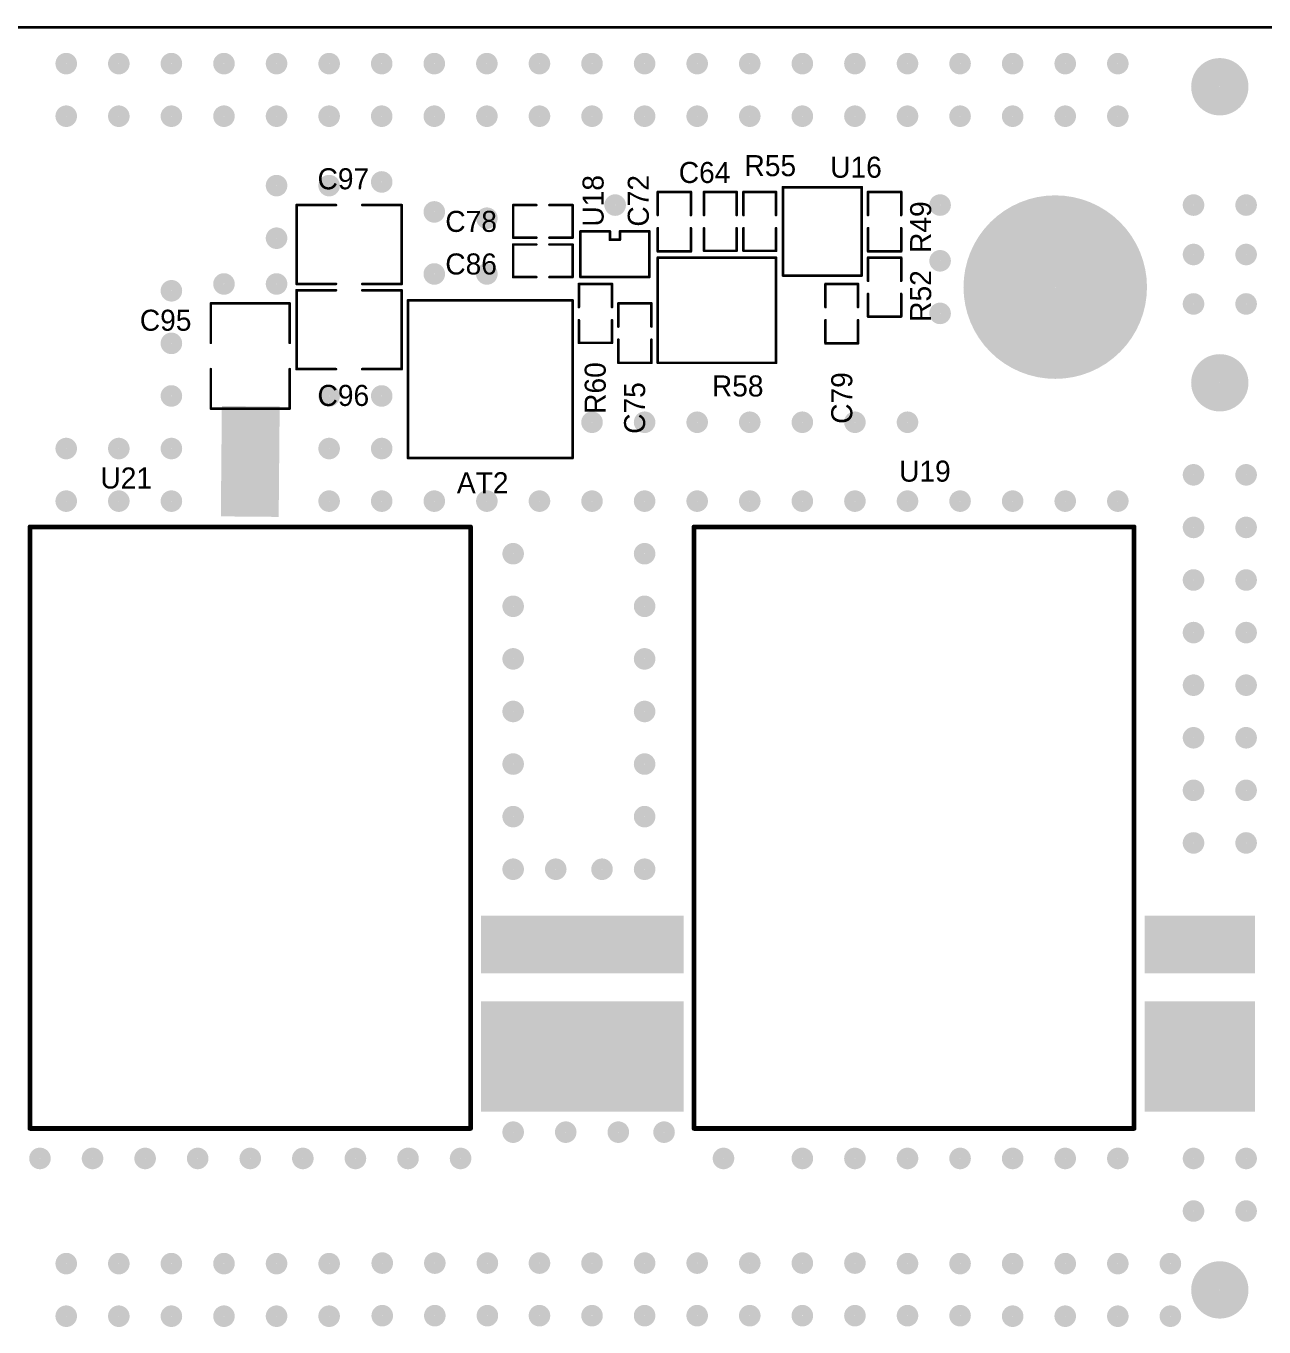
# Model space of a CAD drawing. Extents: x 3.3 to 12.8, y -4.6 to 5.5.
# Drawn here: x 5.049 to 7.403, y 3.042 to 5.516 of the extents above; entities that cross this region are included whole.
import ezdxf

# ---------------------------------------------------------------- set-up
doc = ezdxf.new("R2010")
doc.units = 0
doc.header["$MEASUREMENT"] = 0
doc.layers.add('1', color=5, linetype='CONTINUOUS')
doc.layers.add('5', color=7, linetype='CONTINUOUS')

msp = doc.modelspace()

# ---------------------------------------------------------------- linework, layer by layer
at = {"layer": '1', "const_width": 0.003}
for points in [[(6.249, 5.156), (6.249, 5.2, -1), (6.251, 5.2), (6.251, 5.156, -1), (6.249, 5.156)], [(6.25, 5.201), (6.313, 5.201, -1), (6.313, 5.199), (6.25, 5.199, -1), (6.25, 5.201)], [(6.312, 5.156), (6.312, 5.2, -1), (6.314, 5.2), (6.314, 5.156, -1), (6.312, 5.156)], [(6.339, 5.2), (6.339, 5.156, -1), (6.337, 5.156), (6.337, 5.2, -1), (6.339, 5.2)], [(6.338, 5.201), (6.4, 5.201, -1), (6.4, 5.199), (6.338, 5.199, -1), (6.338, 5.201)], [(6.401, 5.2), (6.401, 5.156, -1), (6.399, 5.156), (6.399, 5.2, -1), (6.401, 5.2)], [(6.414, 5.2), (6.414, 5.156, -1), (6.412, 5.156), (6.412, 5.2, -1), (6.414, 5.2)], [(6.413, 5.201), (6.475, 5.201, -1), (6.475, 5.199), (6.413, 5.199, -1), (6.413, 5.201)], [(6.476, 5.2), (6.476, 5.156, -1), (6.474, 5.156), (6.474, 5.2, -1), (6.476, 5.2)], [(6.488, 5.21), (6.638, 5.21, -1), (6.638, 5.208), (6.488, 5.208, -1), (6.488, 5.21)], [(6.489, 5.209), (6.489, 5.041, -1), (6.487, 5.041), (6.487, 5.209, -1), (6.489, 5.209)], [(6.639, 5.209), (6.639, 5.041, -1), (6.637, 5.041), (6.637, 5.209, -1), (6.639, 5.209)], [(6.649, 5.156), (6.649, 5.2, -1), (6.651, 5.2), (6.651, 5.156, -1), (6.649, 5.156)], [(6.65, 5.201), (6.713, 5.201, -1), (6.713, 5.199), (6.65, 5.199, -1), (6.65, 5.201)], [(6.712, 5.156), (6.712, 5.2, -1), (6.714, 5.2), (6.714, 5.156, -1), (6.712, 5.156)], [(5.564, 5.175), (5.564, 5.025, -1), (5.562, 5.025), (5.562, 5.175, -1), (5.564, 5.175)], [(5.638, 5.174), (5.563, 5.174, -1), (5.563, 5.176), (5.638, 5.176, -1), (5.638, 5.174)], [(5.688, 5.176), (5.763, 5.176, -1), (5.763, 5.174), (5.688, 5.174, -1), (5.688, 5.176)], [(5.764, 5.175), (5.764, 5.025, -1), (5.762, 5.025), (5.762, 5.175, -1), (5.764, 5.175)], [(5.975, 5.176), (6.019, 5.176, -1), (6.019, 5.174), (5.975, 5.174, -1), (5.975, 5.176)], [(5.974, 5.113), (5.974, 5.175, -1), (5.976, 5.175), (5.976, 5.113, -1), (5.974, 5.113)], [(6.044, 5.176), (6.088, 5.176, -1), (6.088, 5.174), (6.044, 5.174, -1), (6.044, 5.176)], [(6.089, 5.175), (6.089, 5.113, -1), (6.087, 5.113), (6.087, 5.175, -1), (6.089, 5.175)], [(6.102, 5.038), (6.102, 5.125, -1), (6.104, 5.125), (6.104, 5.038, -1), (6.102, 5.038)], [(6.103, 5.126), (6.159, 5.126, -1), (6.159, 5.124), (6.103, 5.124, -1), (6.103, 5.126)], [(6.16, 5.125), (6.16, 5.109, -1), (6.158, 5.109), (6.158, 5.125, -1), (6.16, 5.125)], [(6.234, 5.124), (6.178, 5.124, -1), (6.178, 5.126), (6.234, 5.126, -1), (6.234, 5.124)], [(6.179, 5.125), (6.179, 5.109, -1), (6.177, 5.109), (6.177, 5.125, -1), (6.179, 5.125)], [(6.233, 5.038), (6.233, 5.125, -1), (6.235, 5.125), (6.235, 5.038, -1), (6.233, 5.038)], [(6.249, 5.087), (6.249, 5.131, -1), (6.251, 5.131), (6.251, 5.087, -1), (6.249, 5.087)], [(6.312, 5.087), (6.312, 5.131, -1), (6.314, 5.131), (6.314, 5.087, -1), (6.312, 5.087)], [(6.339, 5.131), (6.339, 5.088, -1), (6.337, 5.088), (6.337, 5.131, -1), (6.339, 5.131)], [(6.401, 5.131), (6.401, 5.088, -1), (6.399, 5.088), (6.399, 5.131, -1), (6.401, 5.131)], [(6.414, 5.131), (6.414, 5.088, -1), (6.412, 5.088), (6.412, 5.131, -1), (6.414, 5.131)], [(6.476, 5.131), (6.476, 5.088, -1), (6.474, 5.088), (6.474, 5.131, -1), (6.476, 5.131)], [(6.649, 5.087), (6.649, 5.131, -1), (6.651, 5.131), (6.651, 5.087, -1), (6.649, 5.087)], [(6.712, 5.087), (6.712, 5.131, -1), (6.714, 5.131), (6.714, 5.087, -1), (6.712, 5.087)], [(5.975, 5.114), (6.019, 5.114, -1), (6.019, 5.112), (5.975, 5.112, -1), (5.975, 5.114)], [(5.975, 5.101), (6.019, 5.101, -1), (6.019, 5.099), (5.975, 5.099, -1), (5.975, 5.101)], [(5.974, 5.038), (5.974, 5.1, -1), (5.976, 5.1), (5.976, 5.038, -1), (5.974, 5.038)], [(6.044, 5.114), (6.088, 5.114, -1), (6.088, 5.112), (6.044, 5.112, -1), (6.044, 5.114)], [(6.044, 5.101), (6.088, 5.101, -1), (6.088, 5.099), (6.044, 5.099, -1), (6.044, 5.101)], [(6.089, 5.1), (6.089, 5.038, -1), (6.087, 5.038), (6.087, 5.1, -1), (6.089, 5.1)], [(6.159, 5.11), (6.178, 5.11, -1), (6.178, 5.108), (6.159, 5.108, -1), (6.159, 5.11)], [(6.313, 5.086), (6.25, 5.086, -1), (6.25, 5.088), (6.313, 5.088, -1), (6.313, 5.086)], [(6.475, 5.074), (6.25, 5.074, -1), (6.25, 5.076), (6.475, 5.076, -1), (6.475, 5.074)], [(6.249, 4.875), (6.249, 5.075, -1), (6.251, 5.075), (6.251, 4.875, -1), (6.249, 4.875)], [(6.4, 5.087), (6.338, 5.087, -1), (6.338, 5.089), (6.4, 5.089, -1), (6.4, 5.087)], [(6.475, 5.087), (6.413, 5.087, -1), (6.413, 5.089), (6.475, 5.089, -1), (6.475, 5.087)], [(6.474, 4.875), (6.474, 5.075, -1), (6.476, 5.075), (6.476, 4.875, -1), (6.474, 4.875)], [(6.713, 5.086), (6.65, 5.086, -1), (6.65, 5.088), (6.713, 5.088, -1), (6.713, 5.086)], [(6.651, 5.075), (6.651, 5.031, -1), (6.649, 5.031), (6.649, 5.075, -1), (6.651, 5.075)], [(6.65, 5.076), (6.713, 5.076, -1), (6.713, 5.074), (6.65, 5.074, -1), (6.65, 5.076)], [(6.714, 5.075), (6.714, 5.031, -1), (6.712, 5.031), (6.712, 5.075, -1), (6.714, 5.075)], [(5.638, 5.024), (5.563, 5.024, -1), (5.563, 5.026), (5.638, 5.026, -1), (5.638, 5.024)], [(5.688, 5.026), (5.763, 5.026, -1), (5.763, 5.024), (5.688, 5.024, -1), (5.688, 5.026)], [(5.975, 5.039), (6.019, 5.039, -1), (6.019, 5.037), (5.975, 5.037, -1), (5.975, 5.039)], [(6.044, 5.039), (6.088, 5.039, -1), (6.088, 5.037), (6.044, 5.037, -1), (6.044, 5.039)], [(6.101, 5.025), (6.101, 4.981, -1), (6.099, 4.981), (6.099, 5.025, -1), (6.101, 5.025)], [(6.1, 5.026), (6.163, 5.026, -1), (6.163, 5.024), (6.1, 5.024, -1), (6.1, 5.026)], [(6.234, 5.037), (6.103, 5.037, -1), (6.103, 5.039), (6.234, 5.039, -1), (6.234, 5.037)], [(6.164, 5.025), (6.164, 4.981, -1), (6.162, 4.981), (6.162, 5.025, -1), (6.164, 5.025)], [(6.488, 5.042), (6.638, 5.042, -1), (6.638, 5.04), (6.488, 5.04, -1), (6.488, 5.042)], [(6.568, 4.981), (6.568, 5.025, -1), (6.57, 5.025), (6.57, 4.981, -1), (6.568, 4.981)], [(6.569, 5.026), (6.631, 5.026, -1), (6.631, 5.024), (6.569, 5.024, -1), (6.569, 5.026)], [(6.63, 4.981), (6.63, 5.025, -1), (6.632, 5.025), (6.632, 4.981, -1), (6.63, 4.981)], [(5.562, 4.863), (5.562, 5.013, -1), (5.564, 5.013), (5.564, 4.863, -1), (5.562, 4.863)], [(5.638, 5.012), (5.563, 5.012, -1), (5.563, 5.014), (5.638, 5.014, -1), (5.638, 5.012)], [(5.688, 5.014), (5.763, 5.014, -1), (5.763, 5.012), (5.688, 5.012, -1), (5.688, 5.014)], [(5.762, 4.863), (5.762, 5.013, -1), (5.764, 5.013), (5.764, 4.863, -1), (5.762, 4.863)], [(6.651, 5.006), (6.651, 4.963, -1), (6.649, 4.963), (6.649, 5.006, -1), (6.651, 5.006)], [(6.714, 5.006), (6.714, 4.963, -1), (6.712, 4.963), (6.712, 5.006, -1), (6.714, 5.006)], [(5.55, 4.987), (5.4, 4.987, -1), (5.4, 4.989), (5.55, 4.989, -1), (5.55, 4.987)], [(5.399, 4.913), (5.399, 4.988, -1), (5.401, 4.988), (5.401, 4.913, -1), (5.399, 4.913)], [(5.549, 4.913), (5.549, 4.988, -1), (5.551, 4.988), (5.551, 4.913, -1), (5.549, 4.913)], [(5.776, 4.994), (5.776, 4.694, -1), (5.774, 4.694), (5.774, 4.994, -1), (5.776, 4.994)], [(5.775, 4.995), (6.088, 4.995, -1), (6.088, 4.993), (5.775, 4.993, -1), (5.775, 4.995)], [(6.089, 4.994), (6.089, 4.694, -1), (6.087, 4.694), (6.087, 4.994, -1), (6.089, 4.994)], [(6.176, 4.988), (6.176, 4.944, -1), (6.174, 4.944), (6.174, 4.988, -1), (6.176, 4.988)], [(6.175, 4.989), (6.238, 4.989, -1), (6.238, 4.987), (6.175, 4.987, -1), (6.175, 4.989)], [(6.239, 4.988), (6.239, 4.944, -1), (6.237, 4.944), (6.237, 4.988, -1), (6.239, 4.988)], [(6.101, 4.956), (6.101, 4.913, -1), (6.099, 4.913), (6.099, 4.956, -1), (6.101, 4.956)], [(6.164, 4.956), (6.164, 4.913, -1), (6.162, 4.913), (6.162, 4.956, -1), (6.164, 4.956)], [(6.568, 4.912), (6.568, 4.956, -1), (6.57, 4.956), (6.57, 4.912, -1), (6.568, 4.912)], [(6.63, 4.912), (6.63, 4.956, -1), (6.632, 4.956), (6.632, 4.912, -1), (6.63, 4.912)], [(6.713, 4.962), (6.65, 4.962, -1), (6.65, 4.964), (6.713, 4.964, -1), (6.713, 4.962)], [(6.163, 4.912), (6.1, 4.912, -1), (6.1, 4.914), (6.163, 4.914, -1), (6.163, 4.912)], [(6.176, 4.919), (6.176, 4.875, -1), (6.174, 4.875), (6.174, 4.919, -1), (6.176, 4.919)], [(6.239, 4.919), (6.239, 4.875, -1), (6.237, 4.875), (6.237, 4.919, -1), (6.239, 4.919)], [(6.631, 4.911), (6.569, 4.911, -1), (6.569, 4.913), (6.631, 4.913, -1), (6.631, 4.911)], [(6.238, 4.874), (6.175, 4.874, -1), (6.175, 4.876), (6.238, 4.876, -1), (6.238, 4.874)], [(6.475, 4.874), (6.25, 4.874, -1), (6.25, 4.876), (6.475, 4.876, -1), (6.475, 4.874)], [(5.401, 4.863), (5.401, 4.788, -1), (5.399, 4.788), (5.399, 4.863, -1), (5.401, 4.863)], [(5.551, 4.863), (5.551, 4.788, -1), (5.549, 4.788), (5.549, 4.863, -1), (5.551, 4.863)], [(5.638, 4.862), (5.563, 4.862, -1), (5.563, 4.864), (5.638, 4.864, -1), (5.638, 4.862)], [(5.688, 4.864), (5.763, 4.864, -1), (5.763, 4.862), (5.688, 4.862, -1), (5.688, 4.864)], [(5.55, 4.787), (5.4, 4.787, -1), (5.4, 4.789), (5.55, 4.789, -1), (5.55, 4.787)], [(5.775, 4.695), (6.088, 4.695, -1), (6.088, 4.693), (5.775, 4.693, -1), (5.775, 4.695)]]:
    msp.add_lwpolyline(points, format="xyb", dxfattribs=at)
at = {"layer": '5'}
for points, const_width in [([(12.763, 5.512), (3.325, 5.512, -1), (3.325, 5.514), (12.763, 5.514, -1), (12.763, 5.512)], 0.003), ([(5.125, 5.454), (5.125, 5.454, -1), (5.125, 5.434), (5.125, 5.434, -1), (5.125, 5.454)], 0.021), ([(5.225, 5.454), (5.225, 5.454, -1), (5.225, 5.434), (5.225, 5.434, -1), (5.225, 5.454)], 0.021), ([(5.325, 5.454), (5.325, 5.454, -1), (5.325, 5.434), (5.325, 5.434, -1), (5.325, 5.454)], 0.021), ([(5.425, 5.454), (5.425, 5.454, -1), (5.425, 5.434), (5.425, 5.434, -1), (5.425, 5.454)], 0.021), ([(5.525, 5.454), (5.525, 5.454, -1), (5.525, 5.434), (5.525, 5.434, -1), (5.525, 5.454)], 0.021), ([(5.625, 5.454), (5.625, 5.454, -1), (5.625, 5.434), (5.625, 5.434, -1), (5.625, 5.454)], 0.021), ([(5.725, 5.454), (5.725, 5.454, -1), (5.725, 5.434), (5.725, 5.434, -1), (5.725, 5.454)], 0.021), ([(5.825, 5.454), (5.825, 5.454, -1), (5.825, 5.434), (5.825, 5.434, -1), (5.825, 5.454)], 0.021), ([(5.925, 5.454), (5.925, 5.454, -1), (5.925, 5.434), (5.925, 5.434, -1), (5.925, 5.454)], 0.021), ([(6.025, 5.454), (6.025, 5.454, -1), (6.025, 5.434), (6.025, 5.434, -1), (6.025, 5.454)], 0.021), ([(6.125, 5.454), (6.125, 5.454, -1), (6.125, 5.434), (6.125, 5.434, -1), (6.125, 5.454)], 0.021), ([(6.225, 5.454), (6.225, 5.454, -1), (6.225, 5.434), (6.225, 5.434, -1), (6.225, 5.454)], 0.021), ([(6.325, 5.454), (6.325, 5.454, -1), (6.325, 5.434), (6.325, 5.434, -1), (6.325, 5.454)], 0.021), ([(6.425, 5.454), (6.425, 5.454, -1), (6.425, 5.434), (6.425, 5.434, -1), (6.425, 5.454)], 0.021), ([(6.525, 5.454), (6.525, 5.454, -1), (6.525, 5.434), (6.525, 5.434, -1), (6.525, 5.454)], 0.021), ([(6.625, 5.454), (6.625, 5.454, -1), (6.625, 5.434), (6.625, 5.434, -1), (6.625, 5.454)], 0.021), ([(6.725, 5.454), (6.725, 5.454, -1), (6.725, 5.434), (6.725, 5.434, -1), (6.725, 5.454)], 0.021), ([(6.825, 5.454), (6.825, 5.454, -1), (6.825, 5.434), (6.825, 5.434, -1), (6.825, 5.454)], 0.021), ([(6.925, 5.454), (6.925, 5.454, -1), (6.925, 5.434), (6.925, 5.434, -1), (6.925, 5.454)], 0.021), ([(7.025, 5.454), (7.025, 5.454, -1), (7.025, 5.434), (7.025, 5.434, -1), (7.025, 5.454)], 0.021), ([(7.125, 5.454), (7.125, 5.454, -1), (7.125, 5.434), (7.125, 5.434, -1), (7.125, 5.454)], 0.021), ([(7.319, 5.427), (7.319, 5.427, -1), (7.319, 5.373), (7.319, 5.373, -1), (7.319, 5.427)], 0.055), ([(5.125, 5.354), (5.125, 5.354, -1), (5.125, 5.334), (5.125, 5.334, -1), (5.125, 5.354)], 0.021), ([(5.225, 5.354), (5.225, 5.354, -1), (5.225, 5.334), (5.225, 5.334, -1), (5.225, 5.354)], 0.021), ([(5.325, 5.354), (5.325, 5.354, -1), (5.325, 5.334), (5.325, 5.334, -1), (5.325, 5.354)], 0.021), ([(5.425, 5.354), (5.425, 5.354, -1), (5.425, 5.334), (5.425, 5.334, -1), (5.425, 5.354)], 0.021), ([(5.525, 5.354), (5.525, 5.354, -1), (5.525, 5.334), (5.525, 5.334, -1), (5.525, 5.354)], 0.021), ([(5.625, 5.354), (5.625, 5.354, -1), (5.625, 5.334), (5.625, 5.334, -1), (5.625, 5.354)], 0.021), ([(5.725, 5.354), (5.725, 5.354, -1), (5.725, 5.334), (5.725, 5.334, -1), (5.725, 5.354)], 0.021), ([(5.825, 5.354), (5.825, 5.354, -1), (5.825, 5.334), (5.825, 5.334, -1), (5.825, 5.354)], 0.021), ([(5.925, 5.354), (5.925, 5.354, -1), (5.925, 5.334), (5.925, 5.334, -1), (5.925, 5.354)], 0.021), ([(6.025, 5.354), (6.025, 5.354, -1), (6.025, 5.334), (6.025, 5.334, -1), (6.025, 5.354)], 0.021), ([(6.125, 5.354), (6.125, 5.354, -1), (6.125, 5.334), (6.125, 5.334, -1), (6.125, 5.354)], 0.021), ([(6.225, 5.354), (6.225, 5.354, -1), (6.225, 5.334), (6.225, 5.334, -1), (6.225, 5.354)], 0.021), ([(6.325, 5.354), (6.325, 5.354, -1), (6.325, 5.334), (6.325, 5.334, -1), (6.325, 5.354)], 0.021), ([(6.425, 5.354), (6.425, 5.354, -1), (6.425, 5.334), (6.425, 5.334, -1), (6.425, 5.354)], 0.021), ([(6.525, 5.354), (6.525, 5.354, -1), (6.525, 5.334), (6.525, 5.334, -1), (6.525, 5.354)], 0.021), ([(6.625, 5.354), (6.625, 5.354, -1), (6.625, 5.334), (6.625, 5.334, -1), (6.625, 5.354)], 0.021), ([(6.725, 5.354), (6.725, 5.354, -1), (6.725, 5.334), (6.725, 5.334, -1), (6.725, 5.354)], 0.021), ([(6.825, 5.354), (6.825, 5.354, -1), (6.825, 5.334), (6.825, 5.334, -1), (6.825, 5.354)], 0.021), ([(6.925, 5.354), (6.925, 5.354, -1), (6.925, 5.334), (6.925, 5.334, -1), (6.925, 5.354)], 0.021), ([(7.025, 5.354), (7.025, 5.354, -1), (7.025, 5.334), (7.025, 5.334, -1), (7.025, 5.354)], 0.021), ([(7.125, 5.354), (7.125, 5.354, -1), (7.125, 5.334), (7.125, 5.334, -1), (7.125, 5.354)], 0.021), ([(5.525, 5.222), (5.525, 5.222, -1), (5.525, 5.202), (5.525, 5.202, -1), (5.525, 5.222)], 0.021), ([(5.625, 5.222), (5.625, 5.222, -1), (5.625, 5.202), (5.625, 5.202, -1), (5.625, 5.222)], 0.021), ([(5.725, 5.229), (5.725, 5.229, -1), (5.725, 5.209), (5.725, 5.209, -1), (5.725, 5.229)], 0.021), ([(6.169, 5.185), (6.169, 5.185, -1), (6.169, 5.165), (6.169, 5.165, -1), (6.169, 5.185)], 0.021), ([(6.787, 5.185), (6.787, 5.185, -1), (6.787, 5.165), (6.787, 5.165, -1), (6.787, 5.185)], 0.021), ([(7.269, 5.185), (7.269, 5.185, -1), (7.269, 5.165), (7.269, 5.165, -1), (7.269, 5.185)], 0.021), ([(7.369, 5.185), (7.369, 5.185, -1), (7.369, 5.165), (7.369, 5.165, -1), (7.369, 5.185)], 0.021), ([(5.825, 5.172), (5.825, 5.172, -1), (5.825, 5.152), (5.825, 5.152, -1), (5.825, 5.172)], 0.021), ([(7.006, 5.106), (7.006, 5.106, -1), (7.006, 4.932), (7.006, 4.932, -1), (7.006, 5.106)], 0.175), ([(5.925, 5.16), (5.925, 5.16, -1), (5.925, 5.14), (5.925, 5.14, -1), (5.925, 5.16)], 0.021), ([(5.525, 5.122), (5.525, 5.122, -1), (5.525, 5.102), (5.525, 5.102, -1), (5.525, 5.122)], 0.021), ([(7.269, 5.091), (7.269, 5.091, -1), (7.269, 5.071), (7.269, 5.071, -1), (7.269, 5.091)], 0.021), ([(7.369, 5.091), (7.369, 5.091, -1), (7.369, 5.071), (7.369, 5.071, -1), (7.369, 5.091)], 0.021), ([(6.787, 5.079), (6.787, 5.079, -1), (6.787, 5.059), (6.787, 5.059, -1), (6.787, 5.079)], 0.021), ([(5.825, 5.054), (5.825, 5.054, -1), (5.825, 5.034), (5.825, 5.034, -1), (5.825, 5.054)], 0.021), ([(5.925, 5.054), (5.925, 5.054, -1), (5.925, 5.034), (5.925, 5.034, -1), (5.925, 5.054)], 0.021), ([(5.325, 5.022), (5.325, 5.022, -1), (5.325, 5.002), (5.325, 5.002, -1), (5.325, 5.022)], 0.021), ([(5.425, 5.035), (5.425, 5.035, -1), (5.425, 5.015), (5.425, 5.015, -1), (5.425, 5.035)], 0.021), ([(5.525, 5.035), (5.525, 5.035, -1), (5.525, 5.015), (5.525, 5.015, -1), (5.525, 5.035)], 0.021), ([(7.269, 4.997), (7.269, 4.997, -1), (7.269, 4.977), (7.269, 4.977, -1), (7.269, 4.997)], 0.021), ([(7.369, 4.997), (7.369, 4.997, -1), (7.369, 4.977), (7.369, 4.977, -1), (7.369, 4.997)], 0.021), ([(6.787, 4.979), (6.787, 4.979, -1), (6.787, 4.959), (6.787, 4.959, -1), (6.787, 4.979)], 0.021), ([(5.325, 4.922), (5.325, 4.922, -1), (5.325, 4.902), (5.325, 4.902, -1), (5.325, 4.922)], 0.021), ([(7.319, 4.864), (7.319, 4.864, -1), (7.319, 4.81), (7.319, 4.81, -1), (7.319, 4.864)], 0.055), ([(5.325, 4.822), (5.325, 4.822, -1), (5.325, 4.802), (5.325, 4.802, -1), (5.325, 4.822)], 0.021), ([(5.625, 4.822), (5.625, 4.822, -1), (5.625, 4.802), (5.625, 4.802, -1), (5.625, 4.822)], 0.021), ([(5.725, 4.822), (5.725, 4.822, -1), (5.725, 4.802), (5.725, 4.802, -1), (5.725, 4.822)], 0.021), ([(6.125, 4.772), (6.125, 4.772, -1), (6.125, 4.752), (6.125, 4.752, -1), (6.125, 4.772)], 0.021), ([(6.225, 4.772), (6.225, 4.772, -1), (6.225, 4.752), (6.225, 4.752, -1), (6.225, 4.772)], 0.021), ([(6.325, 4.772), (6.325, 4.772, -1), (6.325, 4.752), (6.325, 4.752, -1), (6.325, 4.772)], 0.021), ([(6.425, 4.772), (6.425, 4.772, -1), (6.425, 4.752), (6.425, 4.752, -1), (6.425, 4.772)], 0.021), ([(6.525, 4.772), (6.525, 4.772, -1), (6.525, 4.752), (6.525, 4.752, -1), (6.525, 4.772)], 0.021), ([(6.625, 4.772), (6.625, 4.772, -1), (6.625, 4.752), (6.625, 4.752, -1), (6.625, 4.772)], 0.021), ([(6.725, 4.772), (6.725, 4.772, -1), (6.725, 4.752), (6.725, 4.752, -1), (6.725, 4.772)], 0.021), ([(5.125, 4.722), (5.125, 4.722, -1), (5.125, 4.702), (5.125, 4.702, -1), (5.125, 4.722)], 0.021), ([(5.225, 4.722), (5.225, 4.722, -1), (5.225, 4.702), (5.225, 4.702, -1), (5.225, 4.722)], 0.021), ([(5.325, 4.722), (5.325, 4.722, -1), (5.325, 4.702), (5.325, 4.702, -1), (5.325, 4.722)], 0.021), ([(5.625, 4.722), (5.625, 4.722, -1), (5.625, 4.702), (5.625, 4.702, -1), (5.625, 4.722)], 0.021), ([(5.725, 4.722), (5.725, 4.722, -1), (5.725, 4.702), (5.725, 4.702, -1), (5.725, 4.722)], 0.021), ([(7.269, 4.672), (7.269, 4.672, -1), (7.269, 4.652), (7.269, 4.652, -1), (7.269, 4.672)], 0.021), ([(7.369, 4.672), (7.369, 4.672, -1), (7.369, 4.652), (7.369, 4.652, -1), (7.369, 4.672)], 0.021), ([(5.125, 4.622), (5.125, 4.622, -1), (5.125, 4.602), (5.125, 4.602, -1), (5.125, 4.622)], 0.021), ([(5.225, 4.622), (5.225, 4.622, -1), (5.225, 4.602), (5.225, 4.602, -1), (5.225, 4.622)], 0.021), ([(5.325, 4.622), (5.325, 4.622, -1), (5.325, 4.602), (5.325, 4.602, -1), (5.325, 4.622)], 0.021), ([(5.625, 4.622), (5.625, 4.622, -1), (5.625, 4.602), (5.625, 4.602, -1), (5.625, 4.622)], 0.021), ([(5.725, 4.622), (5.725, 4.622, -1), (5.725, 4.602), (5.725, 4.602, -1), (5.725, 4.622)], 0.021), ([(5.825, 4.622), (5.825, 4.622, -1), (5.825, 4.602), (5.825, 4.602, -1), (5.825, 4.622)], 0.021), ([(5.925, 4.622), (5.925, 4.622, -1), (5.925, 4.602), (5.925, 4.602, -1), (5.925, 4.622)], 0.021), ([(6.025, 4.622), (6.025, 4.622, -1), (6.025, 4.602), (6.025, 4.602, -1), (6.025, 4.622)], 0.021), ([(6.125, 4.622), (6.125, 4.622, -1), (6.125, 4.602), (6.125, 4.602, -1), (6.125, 4.622)], 0.021), ([(6.225, 4.622), (6.225, 4.622, -1), (6.225, 4.602), (6.225, 4.602, -1), (6.225, 4.622)], 0.021), ([(6.325, 4.622), (6.325, 4.622, -1), (6.325, 4.602), (6.325, 4.602, -1), (6.325, 4.622)], 0.021), ([(6.425, 4.622), (6.425, 4.622, -1), (6.425, 4.602), (6.425, 4.602, -1), (6.425, 4.622)], 0.021), ([(6.525, 4.622), (6.525, 4.622, -1), (6.525, 4.602), (6.525, 4.602, -1), (6.525, 4.622)], 0.021), ([(6.625, 4.622), (6.625, 4.622, -1), (6.625, 4.602), (6.625, 4.602, -1), (6.625, 4.622)], 0.021), ([(6.725, 4.622), (6.725, 4.622, -1), (6.725, 4.602), (6.725, 4.602, -1), (6.725, 4.622)], 0.021), ([(6.825, 4.622), (6.825, 4.622, -1), (6.825, 4.602), (6.825, 4.602, -1), (6.825, 4.622)], 0.021), ([(6.925, 4.622), (6.925, 4.622, -1), (6.925, 4.602), (6.925, 4.602, -1), (6.925, 4.622)], 0.021), ([(7.025, 4.622), (7.025, 4.622, -1), (7.025, 4.602), (7.025, 4.602, -1), (7.025, 4.622)], 0.021), ([(7.125, 4.622), (7.125, 4.622, -1), (7.125, 4.602), (7.125, 4.602, -1), (7.125, 4.622)], 0.021), ([(7.269, 4.572), (7.269, 4.572, -1), (7.269, 4.552), (7.269, 4.552, -1), (7.269, 4.572)], 0.021), ([(7.369, 4.572), (7.369, 4.572, -1), (7.369, 4.552), (7.369, 4.552, -1), (7.369, 4.572)], 0.021), ([(5.056, 4.565), (5.894, 4.565, -1), (5.894, 4.561), (5.056, 4.561, -1), (5.056, 4.565)], 0.005), ([(5.054, 3.419), (5.054, 4.563, -1), (5.058, 4.563), (5.058, 3.419, -1), (5.054, 3.419)], 0.005), ([(5.892, 3.419), (5.892, 4.563, -1), (5.896, 4.563), (5.896, 3.419, -1), (5.892, 3.419)], 0.005), ([(6.319, 4.565), (7.156, 4.565, -1), (7.156, 4.561), (6.319, 4.561, -1), (6.319, 4.565)], 0.005), ([(6.321, 4.563), (6.321, 3.419, -1), (6.317, 3.419), (6.317, 4.563, -1), (6.321, 4.563)], 0.005), ([(7.158, 4.563), (7.158, 3.419, -1), (7.154, 3.419), (7.154, 4.563, -1), (7.158, 4.563)], 0.005), ([(5.975, 4.522), (5.975, 4.522, -1), (5.975, 4.502), (5.975, 4.502, -1), (5.975, 4.522)], 0.021), ([(6.225, 4.522), (6.225, 4.522, -1), (6.225, 4.502), (6.225, 4.502, -1), (6.225, 4.522)], 0.021), ([(7.269, 4.472), (7.269, 4.472, -1), (7.269, 4.452), (7.269, 4.452, -1), (7.269, 4.472)], 0.021), ([(7.369, 4.472), (7.369, 4.472, -1), (7.369, 4.452), (7.369, 4.452, -1), (7.369, 4.472)], 0.021), ([(5.975, 4.422), (5.975, 4.422, -1), (5.975, 4.402), (5.975, 4.402, -1), (5.975, 4.422)], 0.021), ([(6.225, 4.422), (6.225, 4.422, -1), (6.225, 4.402), (6.225, 4.402, -1), (6.225, 4.422)], 0.021), ([(7.269, 4.372), (7.269, 4.372, -1), (7.269, 4.352), (7.269, 4.352, -1), (7.269, 4.372)], 0.021), ([(7.369, 4.372), (7.369, 4.372, -1), (7.369, 4.352), (7.369, 4.352, -1), (7.369, 4.372)], 0.021), ([(5.975, 4.322), (5.975, 4.322, -1), (5.975, 4.302), (5.975, 4.302, -1), (5.975, 4.322)], 0.021), ([(6.225, 4.322), (6.225, 4.322, -1), (6.225, 4.302), (6.225, 4.302, -1), (6.225, 4.322)], 0.021), ([(7.269, 4.272), (7.269, 4.272, -1), (7.269, 4.252), (7.269, 4.252, -1), (7.269, 4.272)], 0.021), ([(7.369, 4.272), (7.369, 4.272, -1), (7.369, 4.252), (7.369, 4.252, -1), (7.369, 4.272)], 0.021), ([(5.975, 4.222), (5.975, 4.222, -1), (5.975, 4.202), (5.975, 4.202, -1), (5.975, 4.222)], 0.021), ([(6.225, 4.222), (6.225, 4.222, -1), (6.225, 4.202), (6.225, 4.202, -1), (6.225, 4.222)], 0.021), ([(7.269, 4.172), (7.269, 4.172, -1), (7.269, 4.152), (7.269, 4.152, -1), (7.269, 4.172)], 0.021), ([(7.369, 4.172), (7.369, 4.172, -1), (7.369, 4.152), (7.369, 4.152, -1), (7.369, 4.172)], 0.021), ([(5.975, 4.122), (5.975, 4.122, -1), (5.975, 4.102), (5.975, 4.102, -1), (5.975, 4.122)], 0.021), ([(6.225, 4.122), (6.225, 4.122, -1), (6.225, 4.102), (6.225, 4.102, -1), (6.225, 4.122)], 0.021), ([(7.269, 4.072), (7.269, 4.072, -1), (7.269, 4.052), (7.269, 4.052, -1), (7.269, 4.072)], 0.021), ([(7.369, 4.072), (7.369, 4.072, -1), (7.369, 4.052), (7.369, 4.052, -1), (7.369, 4.072)], 0.021), ([(5.975, 4.022), (5.975, 4.022, -1), (5.975, 4.002), (5.975, 4.002, -1), (5.975, 4.022)], 0.021), ([(6.225, 4.022), (6.225, 4.022, -1), (6.225, 4.002), (6.225, 4.002, -1), (6.225, 4.022)], 0.021), ([(7.269, 3.972), (7.269, 3.972, -1), (7.269, 3.952), (7.269, 3.952, -1), (7.269, 3.972)], 0.021), ([(7.369, 3.972), (7.369, 3.972, -1), (7.369, 3.952), (7.369, 3.952, -1), (7.369, 3.972)], 0.021), ([(5.975, 3.922), (5.975, 3.922, -1), (5.975, 3.902), (5.975, 3.902, -1), (5.975, 3.922)], 0.021), ([(6.056, 3.922), (6.056, 3.922, -1), (6.056, 3.902), (6.056, 3.902, -1), (6.056, 3.922)], 0.021), ([(6.144, 3.922), (6.144, 3.922, -1), (6.144, 3.902), (6.144, 3.902, -1), (6.144, 3.922)], 0.021), ([(6.225, 3.922), (6.225, 3.922, -1), (6.225, 3.902), (6.225, 3.902, -1), (6.225, 3.922)], 0.021), ([(5.056, 3.421), (5.894, 3.421, -1), (5.894, 3.417), (5.056, 3.417, -1), (5.056, 3.421)], 0.005), ([(5.975, 3.422), (5.975, 3.422, -1), (5.975, 3.402), (5.975, 3.402, -1), (5.975, 3.422)], 0.021), ([(6.075, 3.422), (6.075, 3.422, -1), (6.075, 3.402), (6.075, 3.402, -1), (6.075, 3.422)], 0.021), ([(6.175, 3.422), (6.175, 3.422, -1), (6.175, 3.402), (6.175, 3.402, -1), (6.175, 3.422)], 0.021), ([(6.262, 3.422), (6.262, 3.422, -1), (6.262, 3.402), (6.262, 3.402, -1), (6.262, 3.422)], 0.021), ([(6.319, 3.421), (7.156, 3.421, -1), (7.156, 3.417), (6.319, 3.417, -1), (6.319, 3.421)], 0.005), ([(5.075, 3.372), (5.075, 3.372, -1), (5.075, 3.352), (5.075, 3.352, -1), (5.075, 3.372)], 0.021), ([(5.175, 3.372), (5.175, 3.372, -1), (5.175, 3.352), (5.175, 3.352, -1), (5.175, 3.372)], 0.021), ([(5.275, 3.372), (5.275, 3.372, -1), (5.275, 3.352), (5.275, 3.352, -1), (5.275, 3.372)], 0.021), ([(5.375, 3.372), (5.375, 3.372, -1), (5.375, 3.352), (5.375, 3.352, -1), (5.375, 3.372)], 0.021), ([(5.475, 3.372), (5.475, 3.372, -1), (5.475, 3.352), (5.475, 3.352, -1), (5.475, 3.372)], 0.021), ([(5.575, 3.372), (5.575, 3.372, -1), (5.575, 3.352), (5.575, 3.352, -1), (5.575, 3.372)], 0.021), ([(5.675, 3.372), (5.675, 3.372, -1), (5.675, 3.352), (5.675, 3.352, -1), (5.675, 3.372)], 0.021), ([(5.775, 3.372), (5.775, 3.372, -1), (5.775, 3.352), (5.775, 3.352, -1), (5.775, 3.372)], 0.021), ([(5.875, 3.372), (5.875, 3.372, -1), (5.875, 3.352), (5.875, 3.352, -1), (5.875, 3.372)], 0.021), ([(6.375, 3.372), (6.375, 3.372, -1), (6.375, 3.352), (6.375, 3.352, -1), (6.375, 3.372)], 0.021), ([(6.525, 3.372), (6.525, 3.372, -1), (6.525, 3.352), (6.525, 3.352, -1), (6.525, 3.372)], 0.021), ([(6.625, 3.372), (6.625, 3.372, -1), (6.625, 3.352), (6.625, 3.352, -1), (6.625, 3.372)], 0.021), ([(6.725, 3.372), (6.725, 3.372, -1), (6.725, 3.352), (6.725, 3.352, -1), (6.725, 3.372)], 0.021), ([(6.825, 3.372), (6.825, 3.372, -1), (6.825, 3.352), (6.825, 3.352, -1), (6.825, 3.372)], 0.021), ([(6.925, 3.372), (6.925, 3.372, -1), (6.925, 3.352), (6.925, 3.352, -1), (6.925, 3.372)], 0.021), ([(7.025, 3.372), (7.025, 3.372, -1), (7.025, 3.352), (7.025, 3.352, -1), (7.025, 3.372)], 0.021), ([(7.125, 3.372), (7.125, 3.372, -1), (7.125, 3.352), (7.125, 3.352, -1), (7.125, 3.372)], 0.021), ([(7.269, 3.372), (7.269, 3.372, -1), (7.269, 3.352), (7.269, 3.352, -1), (7.269, 3.372)], 0.021), ([(7.369, 3.372), (7.369, 3.372, -1), (7.369, 3.352), (7.369, 3.352, -1), (7.369, 3.372)], 0.021), ([(7.269, 3.272), (7.269, 3.272, -1), (7.269, 3.252), (7.269, 3.252, -1), (7.269, 3.272)], 0.021), ([(7.369, 3.272), (7.369, 3.272, -1), (7.369, 3.252), (7.369, 3.252, -1), (7.369, 3.272)], 0.021), ([(5.125, 3.172), (5.125, 3.172, -1), (5.125, 3.152), (5.125, 3.152, -1), (5.125, 3.172)], 0.021), ([(5.225, 3.172), (5.225, 3.172, -1), (5.225, 3.152), (5.225, 3.152, -1), (5.225, 3.172)], 0.021), ([(5.325, 3.172), (5.325, 3.172, -1), (5.325, 3.152), (5.325, 3.152, -1), (5.325, 3.172)], 0.021), ([(5.425, 3.172), (5.425, 3.172, -1), (5.425, 3.152), (5.425, 3.152, -1), (5.425, 3.172)], 0.021), ([(5.525, 3.172), (5.525, 3.172, -1), (5.525, 3.152), (5.525, 3.152, -1), (5.525, 3.172)], 0.021), ([(5.625, 3.172), (5.625, 3.172, -1), (5.625, 3.152), (5.625, 3.152, -1), (5.625, 3.172)], 0.021), ([(5.726, 3.173), (5.726, 3.173, -1), (5.726, 3.153), (5.726, 3.153, -1), (5.726, 3.173)], 0.021), ([(5.826, 3.173), (5.826, 3.173, -1), (5.826, 3.153), (5.826, 3.153, -1), (5.826, 3.173)], 0.021), ([(5.926, 3.173), (5.926, 3.173, -1), (5.926, 3.153), (5.926, 3.153, -1), (5.926, 3.173)], 0.021), ([(6.025, 3.173), (6.025, 3.173, -1), (6.025, 3.153), (6.025, 3.153, -1), (6.025, 3.173)], 0.021), ([(6.125, 3.173), (6.125, 3.173, -1), (6.125, 3.153), (6.125, 3.153, -1), (6.125, 3.173)], 0.021), ([(6.225, 3.173), (6.225, 3.173, -1), (6.225, 3.153), (6.225, 3.153, -1), (6.225, 3.173)], 0.021), ([(6.325, 3.173), (6.325, 3.173, -1), (6.325, 3.153), (6.325, 3.153, -1), (6.325, 3.173)], 0.021), ([(6.425, 3.173), (6.425, 3.173, -1), (6.425, 3.153), (6.425, 3.153, -1), (6.425, 3.173)], 0.021), ([(6.525, 3.173), (6.525, 3.173, -1), (6.525, 3.153), (6.525, 3.153, -1), (6.525, 3.173)], 0.021), ([(6.625, 3.173), (6.625, 3.173, -1), (6.625, 3.153), (6.625, 3.153, -1), (6.625, 3.173)], 0.021), ([(6.725, 3.172), (6.725, 3.172, -1), (6.725, 3.152), (6.725, 3.152, -1), (6.725, 3.172)], 0.021), ([(6.825, 3.172), (6.825, 3.172, -1), (6.825, 3.152), (6.825, 3.152, -1), (6.825, 3.172)], 0.021), ([(6.925, 3.172), (6.925, 3.172, -1), (6.925, 3.152), (6.925, 3.152, -1), (6.925, 3.172)], 0.021), ([(7.025, 3.172), (7.025, 3.172, -1), (7.025, 3.152), (7.025, 3.152, -1), (7.025, 3.172)], 0.021), ([(7.125, 3.172), (7.125, 3.172, -1), (7.125, 3.152), (7.125, 3.152, -1), (7.125, 3.172)], 0.021), ([(7.225, 3.172), (7.225, 3.172, -1), (7.225, 3.152), (7.225, 3.152, -1), (7.225, 3.172)], 0.021), ([(7.319, 3.139), (7.319, 3.139, -1), (7.319, 3.085), (7.319, 3.085, -1), (7.319, 3.139)], 0.055), ([(5.125, 3.072), (5.125, 3.072, -1), (5.125, 3.052), (5.125, 3.052, -1), (5.125, 3.072)], 0.021), ([(5.225, 3.072), (5.225, 3.072, -1), (5.225, 3.052), (5.225, 3.052, -1), (5.225, 3.072)], 0.021), ([(5.325, 3.072), (5.325, 3.072, -1), (5.325, 3.052), (5.325, 3.052, -1), (5.325, 3.072)], 0.021), ([(5.425, 3.072), (5.425, 3.072, -1), (5.425, 3.052), (5.425, 3.052, -1), (5.425, 3.072)], 0.021), ([(5.525, 3.072), (5.525, 3.072, -1), (5.525, 3.052), (5.525, 3.052, -1), (5.525, 3.072)], 0.021), ([(5.625, 3.072), (5.625, 3.072, -1), (5.625, 3.052), (5.625, 3.052, -1), (5.625, 3.072)], 0.021), ([(5.726, 3.073), (5.726, 3.073, -1), (5.726, 3.053), (5.726, 3.053, -1), (5.726, 3.073)], 0.021), ([(5.826, 3.073), (5.826, 3.073, -1), (5.826, 3.053), (5.826, 3.053, -1), (5.826, 3.073)], 0.021), ([(5.926, 3.073), (5.926, 3.073, -1), (5.926, 3.053), (5.926, 3.053, -1), (5.926, 3.073)], 0.021), ([(6.025, 3.073), (6.025, 3.073, -1), (6.025, 3.053), (6.025, 3.053, -1), (6.025, 3.073)], 0.021), ([(6.125, 3.073), (6.125, 3.073, -1), (6.125, 3.053), (6.125, 3.053, -1), (6.125, 3.073)], 0.021), ([(6.225, 3.073), (6.225, 3.073, -1), (6.225, 3.053), (6.225, 3.053, -1), (6.225, 3.073)], 0.021), ([(6.325, 3.073), (6.325, 3.073, -1), (6.325, 3.053), (6.325, 3.053, -1), (6.325, 3.073)], 0.021), ([(6.425, 3.073), (6.425, 3.073, -1), (6.425, 3.053), (6.425, 3.053, -1), (6.425, 3.073)], 0.021), ([(6.525, 3.073), (6.525, 3.073, -1), (6.525, 3.053), (6.525, 3.053, -1), (6.525, 3.073)], 0.021), ([(6.625, 3.073), (6.625, 3.073, -1), (6.625, 3.053), (6.625, 3.053, -1), (6.625, 3.073)], 0.021), ([(6.725, 3.073), (6.725, 3.073, -1), (6.725, 3.053), (6.725, 3.053, -1), (6.725, 3.073)], 0.021), ([(6.825, 3.073), (6.825, 3.073, -1), (6.825, 3.053), (6.825, 3.053, -1), (6.825, 3.073)], 0.021), ([(6.925, 3.072), (6.925, 3.072, -1), (6.925, 3.052), (6.925, 3.052, -1), (6.925, 3.072)], 0.021), ([(7.025, 3.072), (7.025, 3.072, -1), (7.025, 3.052), (7.025, 3.052, -1), (7.025, 3.072)], 0.021), ([(7.125, 3.072), (7.125, 3.072, -1), (7.125, 3.052), (7.125, 3.052, -1), (7.125, 3.072)], 0.021), ([(7.225, 3.072), (7.225, 3.072, -1), (7.225, 3.052), (7.225, 3.052, -1), (7.225, 3.072)], 0.021)]:
    msp.add_lwpolyline(points, format="xyb", dxfattribs=dict(at, const_width=const_width))
at = {"layer": '5', "const_width": 0.21}
for points in [[(5.53, 4.687), (5.42, 4.688)], [(6.019, 3.824), (6.019, 3.714)], [(6.194, 3.824), (6.194, 3.714)], [(7.281, 3.824), (7.281, 3.714)], [(6.019, 3.661), (6.019, 3.451)], [(6.194, 3.661), (6.194, 3.451)], [(7.281, 3.661), (7.281, 3.451)]]:
    msp.add_lwpolyline(points, dxfattribs=at)

# ---------------------------------------------------------------- texts
at = {"layer": '1'}
for s, p in [('R55', (6.415, 5.23)), ('C97', (5.603, 5.205)), ('C64', (6.29, 5.217)), ('U16', (6.578, 5.227)), ('C78', (5.846, 5.124)), ('C86', (5.846, 5.043)), ('C95', (5.265, 4.936)), ('R58', (6.353, 4.811)), ('C96', (5.603, 4.793)), ('U21', (5.19, 4.636)), ('U19', (6.709, 4.649)), ('AT2', (5.868, 4.627))]:
    msp.add_text(s, height=0.04, dxfattribs=at).set_placement(p)
for s, p in [('U18', (6.147, 5.134)), ('C72', (6.233, 5.134)), ('R49', (6.77, 5.084)), ('R52', (6.77, 4.953)), ('R60', (6.151, 4.778)), ('C79', (6.62, 4.759)), ('C75', (6.226, 4.74))]:
    msp.add_text(s, height=0.04, rotation=90, dxfattribs=at).set_placement(p)

doc.saveas('drawing.dxf')
